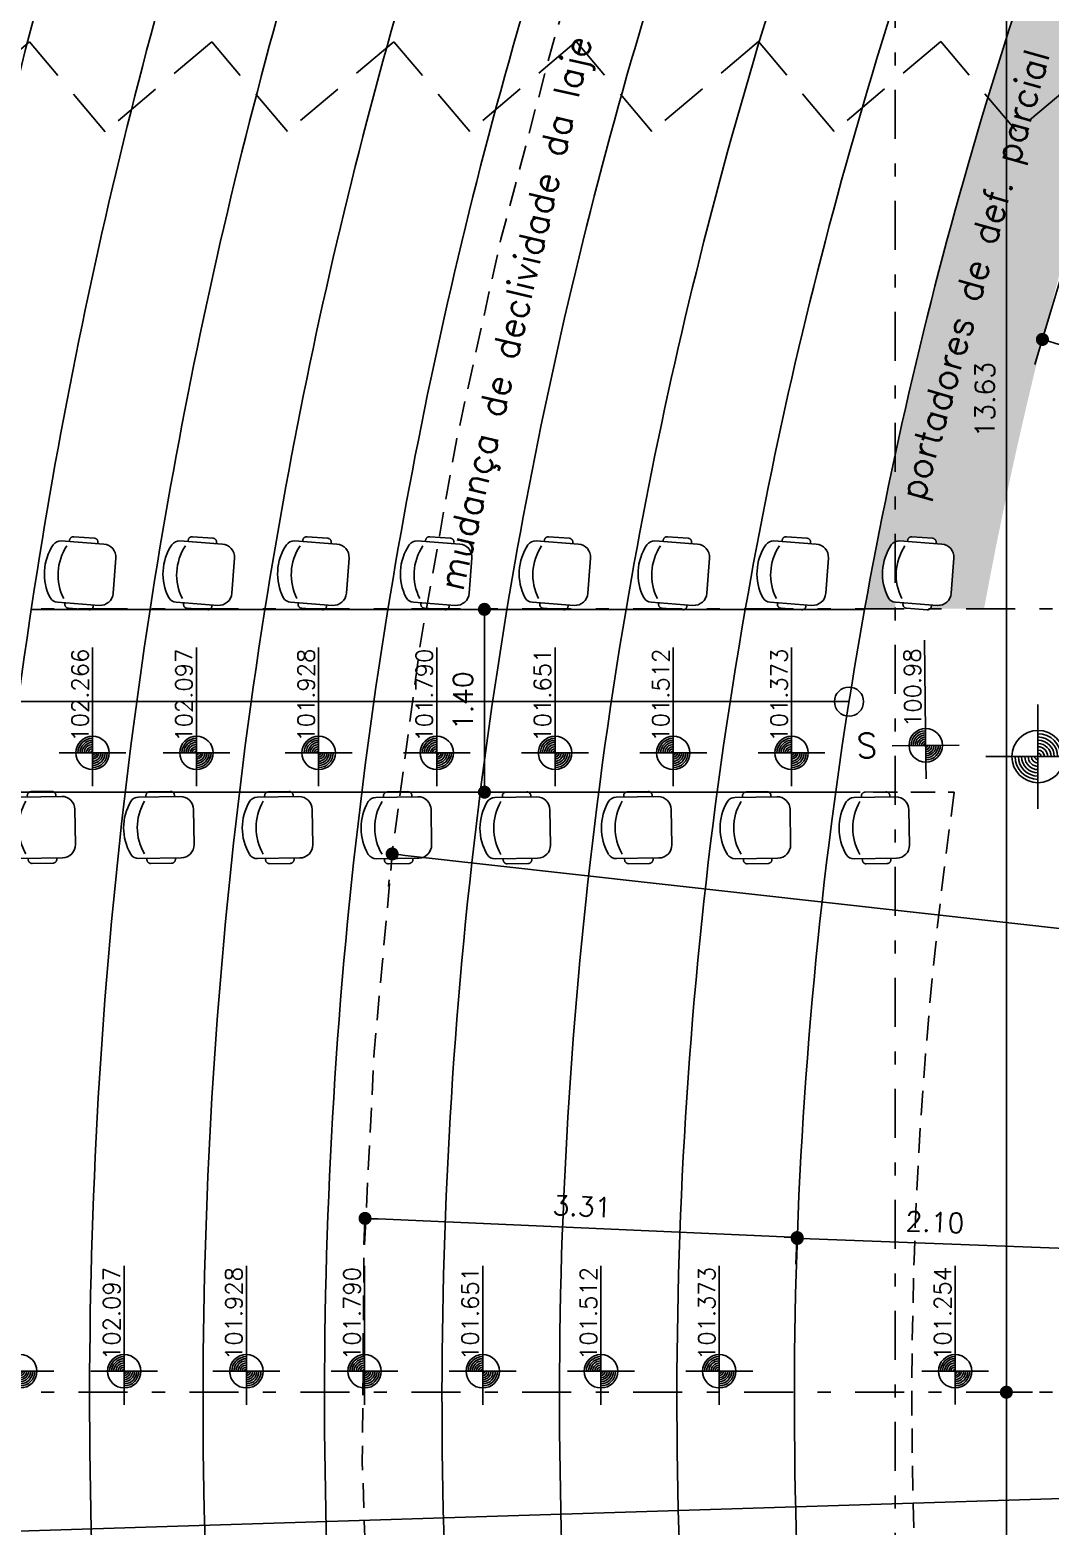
# Model space of a CAD drawing. Extents: x -14 to 107, y -33 to 53.
# Drawn here: x 27.09 to 34.9, y 27 to 38.46 of the extents above; entities that cross this region are included whole.
import ezdxf
from ezdxf.enums import TextEntityAlignment as Align

# ---------------------------------------------------------------- set-up
doc = ezdxf.new("R2010")
doc.units = 0
doc.header["$LTSCALE"] = 1.5
doc.header["$MEASUREMENT"] = 0
for name, pattern in [('DASHDOT', [1, 0.5, -0.25, 0, -0.25]), ('HIDDEN', [0.375, 0.25, -0.125]), ('HIDDEN2', [0.1875, 0.125, -0.0625])]:
    doc.linetypes.add(name, pattern=pattern)
doc.layers.get('0').update_dxf_attribs({"linetype": 'CONTINUOUS'})
doc.layers.get('DEFPOINTS').update_dxf_attribs({"linetype": 'CONTINUOUS'})
for name, color, linetype in [('A-MOBILIA', 1, 'CONTINUOUS'), ('COTAS', 7, 'CONTINUOUS'), ('EIXOS', 32, 'DASHDOT'), ('N-LNHVISTA', 7, 'CONTINUOUS'), ('N-NOTACOES', 6, 'CONTINUOUS'), ('N-PROJEÇÃO', 1, 'HIDDEN'), ('N-TEXTO', 7, 'CONTINUOUS'), ('PLATEIA1', 7, 'CONTINUOUS'), ('SOLID', 251, 'CONTINUOUS')]:
    doc.layers.add(name, color=color, linetype=linetype)
doc.layers.get('DEFPOINTS').off()
doc.styles.add('COTA', font='romans.shx')
doc.styles.add('REGUA-080', font='simplex', dxfattribs={"height": 0.15})
doc.styles.add('ROMANS', font='romans')
doc.dimstyles.new('DG060-1', dxfattribs={"dimscale": 0.1, "dimtxt": 1.5, "dimasz": 1, "dimexe": 2, "dimexo": 2.5, "dimgap": 0.9, "dimtad": 1, "dimzin": 4, "dimdsep": 46, "dimtxsty": 'COTA', "dimblk": 'DOT', "dimblk1": 'DOT', "dimblk2": 'DOT', "dimsah": 1, "dimcen": 0.09, "dimclrd": 1, "dimclre": 1, "dimclrt": 2, "dimadec": 0, "dimazin": 0, "dimtfac": 1, "dimtdec": 4, "dimtix": 1, "dimtmove": 2, "dimatfit": 3, "dimldrblk": 'DOT', "dimfxl": 1, "dimtvp": 2, "dimtolj": 1, "dimtzin": 0, "dimarcsym": 0})

# ---------------------------------------------------------------- blocks, each defined once
blk = doc.blocks.new('DOT')
at = {"color": 0, "linetype": 'ByBlock'}
blk.add_line((-0.5, 0), (-1, 0), dxfattribs=at)
at = {"color": 0, "linetype": 'ByBlock', "const_width": 0.5}
blk.add_lwpolyline([(-0.25, 0, 1), (0.25, 0, 1)], format="xyb", close=True, dxfattribs=at)
blk = doc.blocks.new('*D89')
at = {"color": 1, "linetype": 'ByBlock'}
for p, q in [((34.657, 28.025), (34.369, 28.025)), ((34.569, 16.45), (34.569, 27.925)), ((34.909, 16.35), (34.369, 16.35))]:
    blk.add_line(p, q, dxfattribs=at)
at = {"color": 1, "linetype": 'ByBlock', "xscale": 0.1, "yscale": 0.1, "zscale": 0.1}
for p, rotation in [((34.569, 28.025), 90), ((34.569, 16.35), 270)]:
    blk.add_blockref('DOT', p, dxfattribs=dict(at, rotation=rotation))
at = {"color": 2, "linetype": 'ByBlock', "insert": (34.404, 22.188), "char_height": 0.15, "attachment_point": 5, "rotation": 90, "style": 'COTA'}
blk.add_mtext('\\A1;11.68', dxfattribs=at)
blk = doc.blocks.new('*D106')
at = {"color": 1, "linetype": 'ByBlock'}
for p, q in [((35.198, 37.27), (34.787, 35.896)), ((36.318, 36.936), (35.907, 35.561)), ((34.94, 36.059), (35.869, 35.781))]:
    blk.add_line(p, q, dxfattribs=at)
at = {"color": 1, "linetype": 'ByBlock', "xscale": 0.1, "yscale": 0.1, "zscale": 0.1}
for p, rotation in [((34.845, 36.087), 163.3564461679502), ((35.965, 35.752), 343.3564461679502)]:
    blk.add_blockref('DOT', p, dxfattribs=dict(at, rotation=rotation))
at = {"color": 2, "linetype": 'ByBlock', "insert": (35.452, 36.078), "char_height": 0.15, "attachment_point": 5, "rotation": 343.3564, "style": 'COTA'}
blk.add_mtext('\\A1;1.20', dxfattribs=at)
blk = doc.blocks.new('*D108')
at = {"color": 1, "linetype": 'ByBlock'}
for p, q in [((34.619, 41.65), (34.769, 41.65)), ((34.569, 28.125), (34.569, 41.55)), ((34.619, 28.025), (34.769, 28.025))]:
    blk.add_line(p, q, dxfattribs=at)
at = {"color": 1, "linetype": 'ByBlock', "xscale": 0.1, "yscale": 0.1, "zscale": 0.1}
for p, rotation in [((34.569, 41.65), 90), ((34.569, 28.025), 270)]:
    blk.add_blockref('DOT', p, dxfattribs=dict(at, rotation=rotation))
at = {"color": 2, "linetype": 'ByBlock', "insert": (34.404, 35.625), "char_height": 0.15, "attachment_point": 5, "rotation": 90, "style": 'COTA'}
blk.add_mtext('\\A1;13.63', dxfattribs=at)
blk = doc.blocks.new('N-1901')
at = {"layer": 'N-NOTACOES', "color": 1}
for p, q in [((0, 0.004), (0, -0.004)), ((-0.002, 0), (-0.004, 0)), ((-0.002, 0), (0.0126, 0))]:
    blk.add_line(p, q, dxfattribs=at)
blk.add_circle((0, 0), 0.002, dxfattribs=at)
at = {"layer": 'N-NOTACOES', "color": 2}
for radius, start, end in [(0.00175, 0, 90), (0.0015, 0, 90), (0.00125, 0, 90), (0.001, 0, 90), (0.00075, 0, 90), (0.0005, 0, 90), (0.00025, 0, 90), (0.00175, 180, 270), (0.0015, 180, 270), (0.00125, 180, 270), (0.001, 180, 270), (0.00075, 180, 270), (0.0005, 180, 270), (0.00025, 180, 270)]:
    blk.add_arc((0, 0), radius, start, end, dxfattribs=at)
at = {"layer": 'N-NOTACOES', "color": 2, "style": 'ROMANS'}
blk.add_attdef('COTAP', text='', height=0.002, dxfattribs=at).set_placement((0.00691, 0.0015), align=Align.MIDDLE)
blk = doc.blocks.new('CADEIRA55')
at = {"layer": 'A-MOBILIA'}
for p, q in [((0.237, -0.438), (0.237, -0.112)), ((-0.273, -0.363), (-0.273, -0.205)), ((-0.233, -0.117), (-0.233, -0.438)), ((0.277, -0.363), (0.277, -0.205)), ((-0.133, -0.538), (0.137, -0.538))]:
    blk.add_line(p, q, dxfattribs=at)
at = {"layer": 'A-MOBILIA', "linetype": 'HIDDEN'}
for p, q in [((-0.233, -0.175), (-0.243, -0.175)), ((0.237, -0.175), (0.247, -0.175)), ((-0.233, -0.393), (-0.243, -0.393)), ((0.237, -0.393), (0.247, -0.393))]:
    blk.add_line(p, q, dxfattribs=at)
at = {"layer": 'A-MOBILIA'}
for centre, radius, start, end in [((0.006, -0.397), 0.397, 60.2956, 121.4861), ((-0.163, -0.117), 0.07, 123.0438, 180), ((0.006, -0.502), 0.397, 60.2956, 121.4861), ((0.167, -0.112), 0.07, 0, 58.8307), ((-0.133, -0.438), 0.1, 180, 270), ((0.137, -0.438), 0.1, 270, 0)]:
    blk.add_arc(centre, radius, start, end, dxfattribs=at)
at = {"layer": 'A-MOBILIA', "linetype": 'HIDDEN'}
for centre, start, end in [((-0.243, -0.205), 90, 180), ((0.247, -0.205), 0, 90), ((-0.243, -0.363), 180, 270), ((0.247, -0.363), 270, 0)]:
    blk.add_arc(centre, 0.03, start, end, dxfattribs=at)
blk = doc.blocks.new('*D158')
at = {"color": 1, "linetype": 'ByBlock'}
for p, q in [((29.963, 32.136), (67.058, 27.989)), ((29.836, 31.899), (29.841, 31.949)), ((67.185, 28.226), (67.18, 28.176))]:
    blk.add_line(p, q, dxfattribs=at)
at = {"color": 1, "linetype": 'ByBlock', "xscale": 0.1, "yscale": 0.1, "zscale": 0.1}
for p, rotation in [((29.863, 32.147), 173.6200831526983), ((67.158, 27.977), 353.6200831526983)]:
    blk.add_blockref('DOT', p, dxfattribs=dict(at, rotation=rotation))
at = {"color": 2, "linetype": 'ByBlock', "insert": (48.529, 30.226), "char_height": 0.15, "attachment_point": 5, "rotation": 353.6201, "style": 'COTA'}
blk.add_mtext('\\A1;R=37.53', dxfattribs=at)
blk = doc.blocks.new('*D159')
at = {"color": 1, "linetype": 'ByBlock'}
for p, q in [((29.657, 29.395), (29.646, 29.157)), ((32.866, 29.214), (29.755, 29.352)), ((32.967, 29.248), (32.957, 29.009))]:
    blk.add_line(p, q, dxfattribs=at)
at = {"color": 1, "linetype": 'ByBlock', "xscale": 0.1, "yscale": 0.1, "zscale": 0.1}
for p, rotation in [((29.655, 29.356), 177.4538184275987), ((32.966, 29.209), 357.4538184275987)]:
    blk.add_blockref('DOT', p, dxfattribs=dict(at, rotation=rotation))
at = {"color": 2, "linetype": 'ByBlock', "insert": (31.318, 29.448), "char_height": 0.15, "attachment_point": 5, "rotation": 357.4538, "style": 'COTA'}
blk.add_mtext('\\A1;3.31', dxfattribs=at)
blk = doc.blocks.new('*D160')
at = {"color": 1, "linetype": 'ByBlock'}
for p, q in [((33.066, 29.199), (34.965, 29.128)), ((32.96, 29.024), (32.959, 29.003)), ((35.058, 28.944), (35.057, 28.924))]:
    blk.add_line(p, q, dxfattribs=at)
at = {"color": 1, "linetype": 'ByBlock', "xscale": 0.1, "yscale": 0.1, "zscale": 0.1}
for p, rotation in [((32.967, 29.203), 177.8292738788842), ((35.065, 29.124), 357.8292738788842)]:
    blk.add_blockref('DOT', p, dxfattribs=dict(at, rotation=rotation))
at = {"color": 2, "linetype": 'ByBlock', "insert": (34.022, 29.328), "char_height": 0.15, "attachment_point": 5, "rotation": 357.8293, "style": 'COTA'}
blk.add_mtext('\\A1;2.10', dxfattribs=at)
blk = doc.blocks.new('*D161')
at = {"color": 1, "linetype": 'ByBlock'}
for p, q in [((67.15, 28.227), (67.144, 28.422)), ((67.05, 28.219), (22.259, 26.811)), ((22.159, 26.813), (22.153, 27.007))]:
    blk.add_line(p, q, dxfattribs=at)
at = {"color": 1, "linetype": 'ByBlock', "xscale": 0.1, "yscale": 0.1, "zscale": 0.1}
for p, rotation in [((67.15, 28.222), 1.800537901946706), ((22.159, 26.807), 181.8005379019467)]:
    blk.add_blockref('DOT', p, dxfattribs=dict(at, rotation=rotation))
at = {"color": 2, "linetype": 'ByBlock', "insert": (44.649, 27.679), "char_height": 0.15, "attachment_point": 5, "rotation": 1.8005, "style": 'COTA'}
blk.add_mtext('\\A1;45.01', dxfattribs=at)
blk = doc.blocks.new('*D173')
at = {"color": 1, "linetype": 'ByBlock'}
for p, q in [((30.646, 34.02), (30.37, 34.02)), ((30.57, 33.92), (30.57, 32.72)), ((30.646, 32.62), (30.37, 32.62))]:
    blk.add_line(p, q, dxfattribs=at)
at = {"color": 1, "linetype": 'ByBlock', "xscale": 0.1, "yscale": 0.1, "zscale": 0.1}
for p, rotation in [((30.57, 34.02), 90), ((30.57, 32.62), 270)]:
    blk.add_blockref('DOT', p, dxfattribs=dict(at, rotation=rotation))
at = {"color": 2, "linetype": 'ByBlock', "insert": (30.405, 33.32), "char_height": 0.15, "attachment_point": 5, "rotation": 90, "style": 'COTA'}
blk.add_mtext('\\A1;1.40', dxfattribs=at)

msp = doc.modelspace()

# ---------------------------------------------------------------- hatches: boundary and pattern name
at = {"layer": 'SOLID', "linetype": 'ByBlock'}
h = msp.add_hatch(color=254, dxfattribs=at)
h.paths.add_polyline_path([(35.4945, 38.3311), (35.4622, 38.3694), (34.6462, 37.6809), (34.4274, 37.9402, 0.0206175), (33.718, 35.2105), (33.718, 34.5383, -0.1162165), (33.7497, 34.5433), (33.8124, 34.5386), (33.8132, 34.5486, -0.4142136), (33.8453, 34.5763), (34.0031, 34.5646, -0.4142136), (34.0308, 34.5324), (34.03, 34.5225), (34.0746, 34.5192, -0.4142136), (34.1669, 34.412), (34.1469, 34.1428, -0.4142136), (34.0398, 34.0505), (33.9952, 34.0538), (33.9945, 34.0438, -0.1760861), (33.9861, 34.0251), (34.3982, 34.0251, -0.0333826)])
h.paths.add_polyline_path([(33.4834, 34.0251), (33.718, 34.0251), (33.718, 34.0744, -0.2638351), (33.6617, 34.1144, -0.2674718), (33.6851, 34.5104, -0.1578083), (33.718, 34.5383), (33.718, 35.2105, 0.0088308)])
h.paths.add_polyline_path([(35.4622, 38.3694), (35.4945, 38.3311, -0.0035143), (35.6431, 38.7751), (34.6932, 38.7751, 0.0064031), (34.4274, 37.9402), (34.6462, 37.6809)])
h.paths.add_polyline_path([(35.6431, 38.7751, -0.0113968), (36.1679, 40.2), (35.2024, 40.2, 0.011058), (34.6932, 38.7751)])
h.paths.add_polyline_path([(35.3473, 39.5553), (35.1999, 39.6126, -0.4142136), (35.1828, 39.6514), (35.1864, 39.6607), (35.1325, 39.6816, -0.2714018), (35.0885, 39.7371, -0.2674718), (35.2265, 40.109, -0.2791442), (35.2979, 40.1216), (35.3565, 40.0988), (35.3602, 40.1081, -0.4142136), (35.399, 40.1252), (35.5465, 40.068, -0.4142136), (35.5636, 40.0291), (35.5599, 40.0198), (35.6016, 40.0037, -0.4142136), (35.6586, 39.8742), (35.5609, 39.6225, -0.4142136), (35.4314, 39.5655), (35.3898, 39.5817), (35.3862, 39.5724, -0.4142136)], flags=16)
h.paths.add_polyline_path([(34.2915, 35.298), (34.2915, 35.9516), (34.5165, 35.9516), (34.5165, 35.298)], flags=25)
h.paths.add_polyline_path([(34.0433, 34.7424), (35.1655, 38.7106), (34.7806, 38.8195), (33.6584, 34.8513)], flags=9)

# ---------------------------------------------------------------- linework, layer by layer
at = {"layer": 'EIXOS', "ltscale": 0.5}
for p, q in [((33.718, 48.1976), (33.718, -4.8398)), ((78.8353, 34.0251), (-5.9475, 34.0251)), ((78.8353, 28.0251), (-5.9475, 28.0251))]:
    msp.add_line(p, q, dxfattribs=at)
at = {"layer": 'N-NOTACOES', "color": 1}
msp.add_line((33.3633, 33.3133), (22.4546, 33.3133), dxfattribs=at)
at = {"layer": 'N-NOTACOES', "color": 3}
msp.add_circle((33.3633, 33.3133), 0.1112, dxfattribs=at)
at = {"layer": 'N-PROJEÇÃO', "ltscale": 0.5}
msp.add_line((33.2611, 32.6201), (34.1698, 32.6201), dxfattribs=at)
at = {"layer": 'N-PROJEÇÃO'}
msp.add_lwpolyline([(35.4622, 38.3694), (34.6462, 37.6809), (34.0658, 38.3688), (33.2498, 37.6803), (32.6694, 38.3682), (31.8534, 37.6797), (31.273, 38.3676), (30.457, 37.6791), (29.8766, 38.367), (29.0606, 37.6785), (28.4803, 38.3664), (27.6642, 37.6779), (27.0839, 38.3658), (26.2678, 37.6773), (25.6875, 38.3652), (24.8715, 37.6767), (24.2913, 38.3643), (23.4801, 37.6799), (22.7363, 36.5691, 0.1472096), (20.4115, 28.9921, 0.1472096), (22.7363, 21.4152)], format="xyb", dxfattribs=at)
at = {"layer": 'N-PROJEÇÃO', "ltscale": 0.5}
msp.add_arc((67.1576, 27.9774), 33.3129, 171.98895, 186.13807, dxfattribs=at)
at = {"layer": 'PLATEIA1'}
for p, q in [((27.0978, 34.0201), (33.4825, 34.0201)), ((25.0507, 32.6201), (33.2611, 32.6201))]:
    msp.add_line(p, q, dxfattribs=at)
for radius, start, end in [(41.4129, 161.08802, 171.70781), (40.5129, 160.65136, 171.52226), (39.6129, 160.19361, 171.22575), (38.7437, 159.73, 171.02729), (37.8129, 159.20823, 170.80453), (36.9129, 158.67686, 170.57831), (36.0129, 158.11684, 170.34062), (35.1129, 157.52574, 170.09057), (34.2129, 156.90081, 169.82716), (40.5129, 171.52226, 185.04407), (39.6129, 171.22575, 185.15898), (38.7437, 171.02729, 185.27504), (37.8129, 170.80453, 185.40527), (36.9129, 170.57831, 185.53747), (36.0129, 170.34062, 185.67631), (35.1129, 170.09057, 185.8223), (34.2129, 169.82716, 185.97601)]:
    msp.add_arc((67.1576, 27.9774), radius, start, end, dxfattribs=at)
at = {"layer": 'PLATEIA1', "color": 81, "linetype": 'HIDDEN2'}
msp.add_arc((67.1576, 27.9774), 37.5266, 159.04216, 197.64891, dxfattribs=at)

# ---------------------------------------------------------------- block references
at = {"layer": 'DEFPOINTS', "rotation": 85.7539478569586}
for p in [(27.1988, 34.3154), (28.1076, 34.3154), (28.9857, 34.3154), (29.9265, 34.3154), (30.8367, 34.3154), (31.7474, 34.3154), (32.6586, 34.3154), (33.6204, 34.3154)]:
    msp.add_blockref('CADEIRA55', p, dxfattribs=at)
at = {"layer": 'DEFPOINTS', "xscale": -1, "rotation": 90.86742648136635}
for p in [(26.8963, 32.3478), (27.8052, 32.3471), (28.7147, 32.3463), (29.6249, 32.3454), (30.5358, 32.3442), (31.4656, 32.3463), (32.3758, 32.3454), (33.2867, 32.3442)]:
    msp.add_blockref('CADEIRA55', p, dxfattribs=at)
at = {"layer": 'N-LNHVISTA', "xscale": 64, "yscale": 64, "zscale": 64}
for p, rotation, values in [((27.5674, 32.9209), 90, {'COTAP': '102.266'}), ((28.3637, 32.9209), 90, {'COTAP': '102.097'}), ((29.2998, 32.9209), 90, {'COTAP': '101.928'}), ((30.2052, 32.9209), 90, {'COTAP': '101.790'}), ((31.1109, 32.9209), 90, {'COTAP': '101.651'}), ((32.0168, 32.9209), 90, {'COTAP': '101.512'}), ((32.9231, 32.9209), 90, {'COTAP': '101.373'}), ((33.951, 32.9786), 90.57594318139583, {'COTAP': '100.98'}), ((27.0135, 28.1854), 90, {'COTAP': '102.266'}), ((27.8098, 28.1854), 90, {'COTAP': '102.097'}), ((28.7459, 28.1854), 90, {'COTAP': '101.928'}), ((29.6513, 28.1854), 90, {'COTAP': '101.790'}), ((30.5569, 28.1854), 90, {'COTAP': '101.651'}), ((31.4629, 28.1854), 90, {'COTAP': '101.512'}), ((32.3692, 28.1854), 90, {'COTAP': '101.373'}), ((34.1768, 28.1859), 90, {'COTAP': '101.254'})]:
    msp.add_blockref('N-1901', p, dxfattribs=dict(at, rotation=rotation)).add_auto_attribs(values)
at = {"layer": 'N-NOTACOES', "xscale": 100, "yscale": 100, "zscale": 100}
msp.add_blockref('N-1901', (34.8112, 32.8925), dxfattribs=at).add_auto_attribs({'COTAP': '100.98'})

# ---------------------------------------------------------------- texts
at = {"layer": 'N-TEXTO', "color": 3, "style": 'REGUA-080'}
msp.add_text('portadores de def. parcial', height=0.2, rotation=74.20912, dxfattribs=at).set_placement((33.9331, 34.8429))
at = {"layer": 'N-TEXTO', "color": 3, "insert": (30.2091, 34.1963), "char_height": 0.2, "width": 5.8301, "attachment_point": 1, "rotation": 76.81475, "style": 'REGUA-080'}
msp.add_mtext('mudança de declividade da laje', dxfattribs=at)
at = {"layer": 'N-TEXTO', "color": 2, "linetype": 'ByBlock', "insert": (33.4193, 33.0711), "char_height": 0.1875, "attachment_point": 1, "style": 'COTA'}
msp.add_mtext('S', dxfattribs=at)

# ---------------------------------------------------------------- dimensions: what is measured, and where the dimension line sits
at = {"layer": 'COTAS'}
dim = msp.add_linear_dim(base=(34.569, 41.65), p1=(34.369, 28.0251), p2=(34.369, 41.65), angle=90, dimstyle='DG060-1', dxfattribs=at)
dim.commit()
dim.dimension.update_dxf_attribs({"geometry": '*D108', "text_midpoint": (34.404, 35.6248), "dimtype": 160})
for p1, p2, distance, text, picture, middle in [((35.2698, 37.51), (36.39, 37.1751), -1.4849, '1.20', '*D106', (35.4519, 36.078)), ((29.8634, 32.1474), (67.1576, 27.9775), 0, 'R=<>', '*D158', (48.5288, 30.2264))]:
    dim = msp.add_aligned_dim(p1=p1, p2=p2, distance=distance, text=text, dimstyle='DG060-1', dxfattribs=at)
    dim.commit()
    dim.dimension.update_dxf_attribs({"geometry": picture, "text_midpoint": middle})
for base, p1, p2, picture, middle in [((30.5696, 32.6201), (30.8961, 34.0201), (30.8961, 32.6201), '*D173', (30.4046, 33.3201)), ((34.569, 28.0251), (35.1586, 16.35), (34.9065, 28.0251), '*D89', (34.404, 22.1875))]:
    dim = msp.add_linear_dim(base=base, p1=p1, p2=p2, angle=90, dimstyle='DG060-1', dxfattribs=at)
    dim.commit()
    dim.dimension.update_dxf_attribs({"geometry": picture, "text_midpoint": middle})
for p1, p2, distance, picture, middle in [((32.9785, 29.4973), (29.668, 29.6446), 0.2884, '*D159', (31.3178, 29.4477)), ((32.9692, 29.2733), (35.0677, 29.1938), -0.0701, '*D160', (34.0221, 29.3284)), ((67.1576, 27.9775), (22.1668, 26.5631), -0.2444, '*D161', (44.6493, 27.6795))]:
    dim = msp.add_aligned_dim(p1=p1, p2=p2, distance=distance, dimstyle='DG060-1', dxfattribs=at)
    dim.commit()
    dim.dimension.update_dxf_attribs({"geometry": picture, "text_midpoint": middle})

doc.saveas('drawing.dxf')
